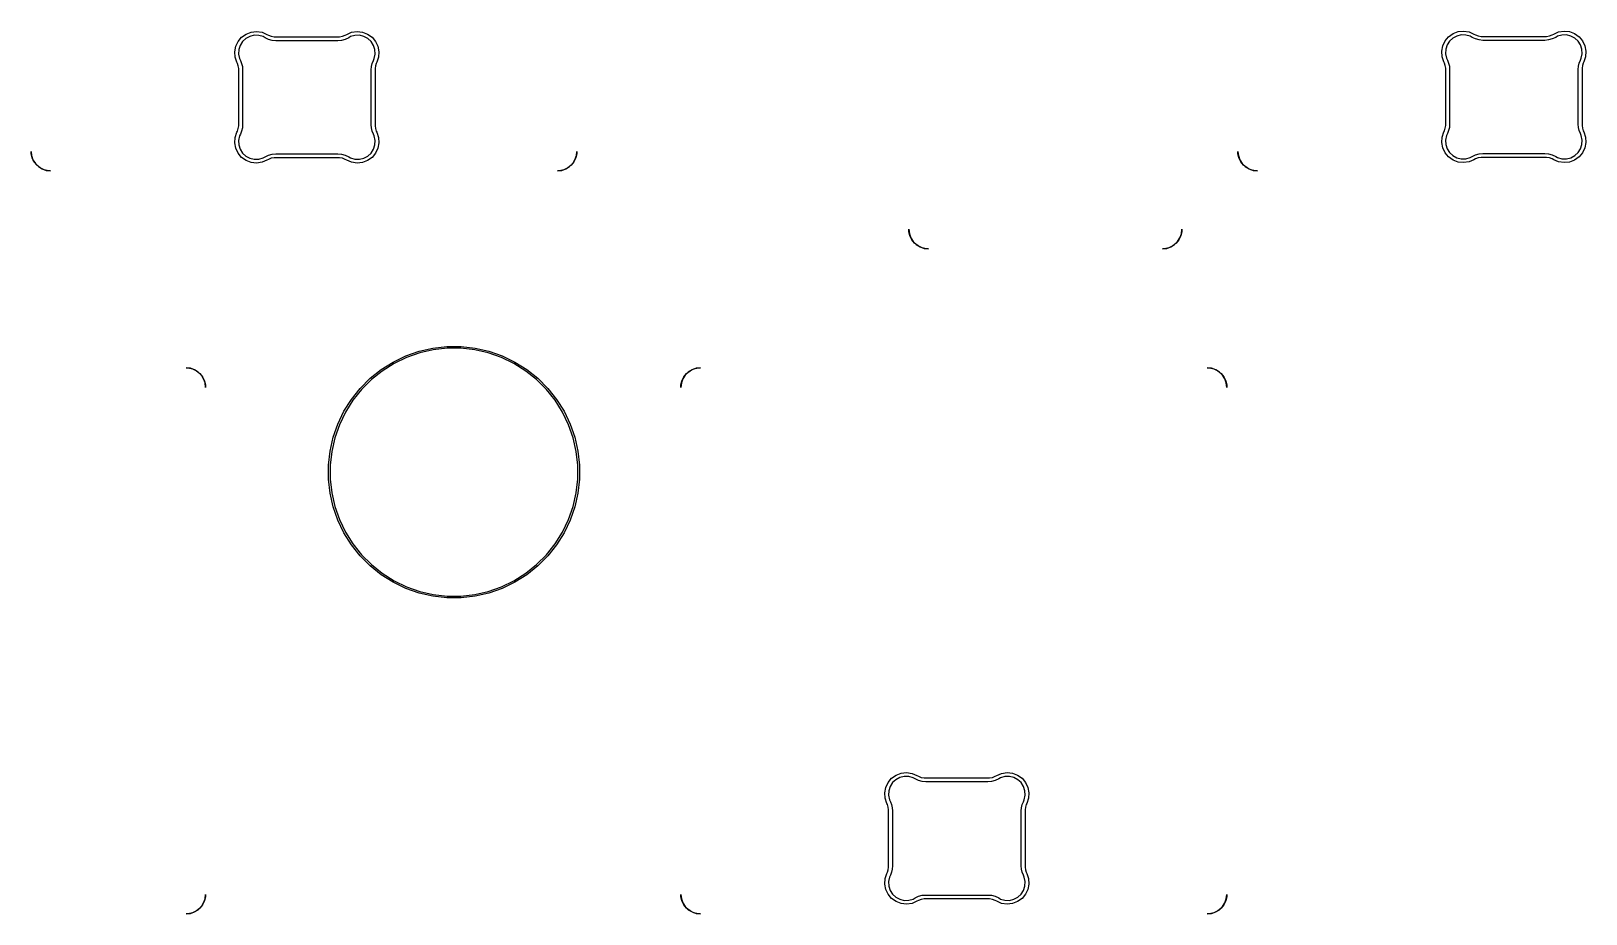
# Model space of a CAD drawing. Header units: inches. Extents: x -0.9 to 12.5, y -6 to -2.
# Drawn here: x 9.195 to 10.765, y -5.053 to -4.162 of the extents above; entities that cross this region are included whole.
import ezdxf

# ---------------------------------------------------------------- set-up
doc = ezdxf.new("R2010")
doc.units = ezdxf.units.IN
doc.header["$MEASUREMENT"] = 0
doc.layers.add('Edge.Cuts', color=40, linetype='CONTINUOUS', true_color=0xfabd2f)

msp = doc.modelspace()

# ---------------------------------------------------------------- linework, layer by layer
at = {"layer": 'Edge.Cuts', "linetype": 'CONTINUOUS'}
for p, q in [((9.4017, -4.1777), (9.4041, -4.1727)), ((9.4041, -4.1727), (9.4076, -4.1685)), ((9.4086, -4.1729), (9.4062, -4.1767)), ((9.4076, -4.1685), (9.4121, -4.1653)), ((9.412, -4.1698), (9.4086, -4.1729)), ((9.416, -4.1677), (9.412, -4.1698)), ((9.4121, -4.1653), (9.4173, -4.1633)), ((9.4204, -4.1666), (9.416, -4.1677)), ((9.4173, -4.1633), (9.4227, -4.1627)), ((9.4249, -4.1667), (9.4204, -4.1666)), ((9.4227, -4.1627), (9.4282, -4.1635)), ((9.4293, -4.1679), (9.4249, -4.1667)), ((9.4282, -4.1635), (9.4332, -4.1657)), ((9.4313, -4.1691), (9.4293, -4.1679)), ((9.4347, -4.1707), (9.4313, -4.1691)), ((9.4332, -4.1657), (9.4346, -4.1665)), ((9.4346, -4.1665), (9.4375, -4.1676)), ((9.4384, -4.1717), (9.4347, -4.1707)), ((9.4375, -4.1676), (9.4406, -4.1681)), ((9.4422, -4.172), (9.4384, -4.1717)), ((9.4406, -4.1681), (9.4422, -4.1681)), ((9.4422, -4.1681), (9.4422, -4.1681)), ((9.4422, -4.1681), (9.5047, -4.1681)), ((9.5047, -4.172), (9.4422, -4.172)), ((9.4422, -4.172), (9.4422, -4.172)), ((9.5047, -4.1681), (9.5063, -4.1681)), ((9.5085, -4.1717), (9.5047, -4.172)), ((9.5063, -4.1681), (9.5094, -4.1676)), ((9.5122, -4.1707), (9.5085, -4.1717)), ((9.5094, -4.1676), (9.5123, -4.1665)), ((9.5157, -4.1691), (9.5122, -4.1707)), ((9.5123, -4.1665), (9.5137, -4.1657)), ((9.5137, -4.1657), (9.5187, -4.1635)), ((9.5176, -4.1679), (9.5157, -4.1691)), ((9.522, -4.1667), (9.5176, -4.1679)), ((9.5187, -4.1635), (9.5242, -4.1627)), ((9.5265, -4.1666), (9.522, -4.1667)), ((9.5242, -4.1627), (9.5297, -4.1633)), ((9.5309, -4.1677), (9.5265, -4.1666)), ((9.5297, -4.1633), (9.5348, -4.1653)), ((9.535, -4.1698), (9.5309, -4.1677)), ((9.5348, -4.1653), (9.5393, -4.1685)), ((9.5383, -4.1729), (9.535, -4.1698)), ((9.5407, -4.1767), (9.5383, -4.1729)), ((9.5393, -4.1685), (9.5428, -4.1727)), ((9.5428, -4.1727), (9.5452, -4.1777)), ((10.6206, -4.1773), (10.623, -4.1723)), ((10.623, -4.1723), (10.6265, -4.1681)), ((10.6251, -4.1763), (10.6237, -4.1806)), ((10.6275, -4.1725), (10.6251, -4.1763)), ((10.6265, -4.1681), (10.631, -4.1649)), ((10.6309, -4.1694), (10.6275, -4.1725)), ((10.6349, -4.1673), (10.6309, -4.1694)), ((10.631, -4.1649), (10.6362, -4.1629)), ((10.6393, -4.1662), (10.6349, -4.1673)), ((10.6362, -4.1629), (10.6416, -4.1623)), ((10.6438, -4.1663), (10.6393, -4.1662)), ((10.6416, -4.1623), (10.6471, -4.1631)), ((10.6482, -4.1676), (10.6438, -4.1663)), ((10.6471, -4.1631), (10.6521, -4.1653)), ((10.6502, -4.1687), (10.6482, -4.1676)), ((10.6536, -4.1703), (10.6502, -4.1687)), ((10.6521, -4.1653), (10.6535, -4.1661)), ((10.6535, -4.1661), (10.6564, -4.1672)), ((10.6573, -4.1713), (10.6536, -4.1703)), ((10.6564, -4.1672), (10.6595, -4.1677)), ((10.6611, -4.1717), (10.6573, -4.1713)), ((10.6595, -4.1677), (10.6611, -4.1677)), ((10.6611, -4.1677), (10.6611, -4.1677)), ((10.6611, -4.1677), (10.7236, -4.1677)), ((10.7236, -4.1717), (10.6611, -4.1717)), ((10.6611, -4.1717), (10.6611, -4.1717)), ((10.7236, -4.1677), (10.7252, -4.1677)), ((10.7274, -4.1713), (10.7236, -4.1717)), ((10.7252, -4.1677), (10.7283, -4.1672)), ((10.7311, -4.1703), (10.7274, -4.1713)), ((10.7283, -4.1672), (10.7312, -4.1661)), ((10.7346, -4.1687), (10.7311, -4.1703)), ((10.7312, -4.1661), (10.7326, -4.1653)), ((10.7326, -4.1653), (10.7376, -4.1631)), ((10.7365, -4.1676), (10.7346, -4.1687)), ((10.7409, -4.1663), (10.7365, -4.1676)), ((10.7376, -4.1631), (10.7431, -4.1623)), ((10.7454, -4.1662), (10.7409, -4.1663)), ((10.7431, -4.1623), (10.7486, -4.1629)), ((10.7498, -4.1673), (10.7454, -4.1662)), ((10.7486, -4.1629), (10.7537, -4.1649)), ((10.7538, -4.1694), (10.7498, -4.1673)), ((10.7537, -4.1649), (10.7582, -4.1681)), ((10.7572, -4.1725), (10.7538, -4.1694)), ((10.7596, -4.1763), (10.7572, -4.1725)), ((10.7582, -4.1681), (10.7617, -4.1723)), ((10.761, -4.1806), (10.7596, -4.1763)), ((10.7617, -4.1723), (10.7641, -4.1773)), ((9.4007, -4.1831), (9.4017, -4.1777)), ((9.4011, -4.1886), (9.4007, -4.1831)), ((9.4028, -4.1938), (9.4011, -4.1886)), ((9.4048, -4.181), (9.4045, -4.1856)), ((9.4045, -4.1856), (9.4054, -4.19)), ((9.4062, -4.1767), (9.4048, -4.181)), ((9.4054, -4.19), (9.4064, -4.1921)), ((9.4064, -4.1921), (9.4075, -4.1951)), ((9.5394, -4.1951), (9.5406, -4.1921)), ((9.5406, -4.1921), (9.5415, -4.19)), ((9.5406, -4.1921), (9.5406, -4.1921)), ((9.5421, -4.181), (9.5407, -4.1767)), ((9.5415, -4.19), (9.5424, -4.1856)), ((9.5424, -4.1856), (9.5421, -4.181)), ((9.5459, -4.1886), (9.5441, -4.1938)), ((9.5452, -4.1777), (9.5462, -4.1831)), ((9.5462, -4.1831), (9.5459, -4.1886)), ((10.6196, -4.1827), (10.6206, -4.1773)), ((10.62, -4.1882), (10.6196, -4.1827)), ((10.6217, -4.1934), (10.62, -4.1882)), ((10.6237, -4.1806), (10.6234, -4.1852)), ((10.6234, -4.1852), (10.6243, -4.1896)), ((10.6243, -4.1896), (10.6253, -4.1917)), ((10.6253, -4.1917), (10.6264, -4.1947)), ((10.7583, -4.1947), (10.7595, -4.1917)), ((10.7595, -4.1917), (10.7604, -4.1896)), ((10.7595, -4.1917), (10.7595, -4.1917)), ((10.7604, -4.1896), (10.7613, -4.1852)), ((10.7613, -4.1852), (10.761, -4.1806)), ((10.7648, -4.1882), (10.763, -4.1934)), ((10.7641, -4.1773), (10.7651, -4.1827)), ((10.7651, -4.1827), (10.7648, -4.1882)), ((9.4034, -4.195), (9.4028, -4.1938)), ((9.4042, -4.1975), (9.4034, -4.195)), ((9.4046, -4.2001), (9.4042, -4.1975)), ((9.4046, -4.2015), (9.4046, -4.2001)), ((9.4046, -4.2568), (9.4046, -4.2015)), ((9.4046, -4.2015), (9.4046, -4.2015)), ((9.4075, -4.1951), (9.4083, -4.1982)), ((9.4083, -4.1982), (9.4085, -4.2015)), ((9.4085, -4.2015), (9.4085, -4.2015)), ((9.4085, -4.2015), (9.4085, -4.2568)), ((9.5384, -4.2015), (9.5387, -4.1982)), ((9.5384, -4.2568), (9.5384, -4.2015)), ((9.5384, -4.2015), (9.5384, -4.2015)), ((9.5387, -4.1982), (9.5394, -4.1951)), ((9.5428, -4.1975), (9.5424, -4.2001)), ((9.5424, -4.2001), (9.5424, -4.2015)), ((9.5424, -4.2015), (9.5424, -4.2015)), ((9.5424, -4.2015), (9.5424, -4.2568)), ((9.5435, -4.195), (9.5428, -4.1975)), ((9.5441, -4.1938), (9.5435, -4.195)), ((9.5441, -4.1938), (9.5441, -4.1938)), ((10.6223, -4.1946), (10.6217, -4.1934)), ((10.6231, -4.1971), (10.6223, -4.1946)), ((10.6235, -4.1997), (10.6231, -4.1971)), ((10.6235, -4.2011), (10.6235, -4.1997)), ((10.6235, -4.2564), (10.6235, -4.2011)), ((10.6235, -4.2011), (10.6235, -4.2011)), ((10.6264, -4.1947), (10.6272, -4.1978)), ((10.6272, -4.1978), (10.6274, -4.2011)), ((10.6274, -4.2011), (10.6274, -4.2011)), ((10.6274, -4.2011), (10.6274, -4.2564)), ((10.7573, -4.2011), (10.7576, -4.1978)), ((10.7573, -4.2564), (10.7573, -4.2011)), ((10.7573, -4.2011), (10.7573, -4.2011)), ((10.7576, -4.1978), (10.7583, -4.1947)), ((10.7617, -4.1971), (10.7613, -4.1997)), ((10.7613, -4.1997), (10.7613, -4.2011)), ((10.7613, -4.2011), (10.7613, -4.2011)), ((10.7613, -4.2011), (10.7613, -4.2564)), ((10.7624, -4.1946), (10.7617, -4.1971)), ((10.763, -4.1934), (10.7624, -4.1946)), ((10.763, -4.1934), (10.763, -4.1934)), ((9.4007, -4.2752), (9.4011, -4.2697)), ((9.4011, -4.2697), (9.4028, -4.2645)), ((9.4028, -4.2645), (9.4034, -4.2633)), ((9.4028, -4.2645), (9.4028, -4.2645)), ((9.4034, -4.2633), (9.4042, -4.2608)), ((9.4042, -4.2608), (9.4046, -4.2581)), ((9.4054, -4.2682), (9.4045, -4.2727)), ((9.4046, -4.2581), (9.4046, -4.2568)), ((9.4046, -4.2568), (9.4046, -4.2568)), ((9.4064, -4.2662), (9.4054, -4.2682)), ((9.4075, -4.2632), (9.4064, -4.2662)), ((9.4064, -4.2662), (9.4064, -4.2662)), ((9.4083, -4.26), (9.4075, -4.2632)), ((9.4085, -4.2568), (9.4083, -4.26)), ((9.4085, -4.2568), (9.4085, -4.2568)), ((9.5387, -4.26), (9.5384, -4.2568)), ((9.5394, -4.2632), (9.5387, -4.26)), ((9.5406, -4.2662), (9.5394, -4.2632)), ((9.5415, -4.2682), (9.5406, -4.2662)), ((9.5424, -4.2727), (9.5415, -4.2682)), ((9.5424, -4.2568), (9.5424, -4.2581)), ((9.5424, -4.2581), (9.5428, -4.2608)), ((9.5428, -4.2608), (9.5435, -4.2633)), ((9.5435, -4.2633), (9.5441, -4.2645)), ((9.5441, -4.2645), (9.5441, -4.2645)), ((9.5441, -4.2645), (9.5459, -4.2697)), ((9.5459, -4.2697), (9.5462, -4.2752)), ((10.6196, -4.2748), (10.62, -4.2693)), ((10.62, -4.2693), (10.6217, -4.2641)), ((10.6217, -4.2641), (10.6223, -4.2629)), ((10.6217, -4.2641), (10.6217, -4.2641)), ((10.6223, -4.2629), (10.6231, -4.2604)), ((10.6231, -4.2604), (10.6235, -4.2577)), ((10.6243, -4.2678), (10.6234, -4.2723)), ((10.6235, -4.2577), (10.6235, -4.2564)), ((10.6235, -4.2564), (10.6235, -4.2564)), ((10.6253, -4.2658), (10.6243, -4.2678)), ((10.6264, -4.2628), (10.6253, -4.2658)), ((10.6253, -4.2658), (10.6253, -4.2658)), ((10.6272, -4.2596), (10.6264, -4.2628)), ((10.6274, -4.2564), (10.6272, -4.2596)), ((10.6274, -4.2564), (10.6274, -4.2564)), ((10.7576, -4.2596), (10.7573, -4.2564)), ((10.7583, -4.2628), (10.7576, -4.2596)), ((10.7595, -4.2658), (10.7583, -4.2628)), ((10.7604, -4.2678), (10.7595, -4.2658)), ((10.7613, -4.2723), (10.7604, -4.2678)), ((10.7613, -4.2564), (10.7613, -4.2577)), ((10.7613, -4.2577), (10.7617, -4.2604)), ((10.7617, -4.2604), (10.7624, -4.2629)), ((10.7624, -4.2629), (10.763, -4.2641)), ((10.763, -4.2641), (10.763, -4.2641)), ((10.763, -4.2641), (10.7648, -4.2693)), ((10.7648, -4.2693), (10.7651, -4.2748)), ((9.195, -4.2859), (9.195, -4.2837)), ((9.195, -4.2837), (9.1955, -4.288)), ((9.196, -4.2902), (9.195, -4.2859)), ((9.4017, -4.2806), (9.4007, -4.2752)), ((9.4041, -4.2856), (9.4017, -4.2806)), ((9.4076, -4.2898), (9.4041, -4.2856)), ((9.4045, -4.2727), (9.4048, -4.2772)), ((9.4048, -4.2772), (9.4062, -4.2815)), ((9.4062, -4.2815), (9.4086, -4.2854)), ((9.4086, -4.2854), (9.412, -4.2884)), ((9.4384, -4.2866), (9.4422, -4.2862)), ((9.4422, -4.2862), (9.5047, -4.2862)), ((9.5047, -4.2862), (9.5085, -4.2866)), ((9.535, -4.2884), (9.5383, -4.2854)), ((9.5383, -4.2854), (9.5407, -4.2815)), ((9.5428, -4.2856), (9.5393, -4.2898)), ((9.5407, -4.2815), (9.5421, -4.2772)), ((9.5421, -4.2772), (9.5424, -4.2727)), ((9.5452, -4.2806), (9.5428, -4.2856)), ((9.5462, -4.2752), (9.5452, -4.2806)), ((9.7462, -4.2859), (9.7452, -4.2902)), ((9.7457, -4.288), (9.7462, -4.2837)), ((9.7462, -4.2837), (9.7462, -4.2859)), ((10.4137, -4.2859), (10.4137, -4.2837)), ((10.4137, -4.2837), (10.4142, -4.288)), ((10.4147, -4.2902), (10.4137, -4.2859)), ((10.6206, -4.2802), (10.6196, -4.2748)), ((10.623, -4.2852), (10.6206, -4.2802)), ((10.6265, -4.2894), (10.623, -4.2852)), ((10.6234, -4.2723), (10.6237, -4.2768)), ((10.6237, -4.2768), (10.6251, -4.2811)), ((10.6251, -4.2811), (10.6275, -4.285)), ((10.6275, -4.285), (10.6309, -4.288)), ((10.6536, -4.2872), (10.6573, -4.2862)), ((10.6573, -4.2862), (10.6611, -4.2858)), ((10.6611, -4.2858), (10.7236, -4.2858)), ((10.7236, -4.2858), (10.7274, -4.2862)), ((10.7274, -4.2862), (10.7311, -4.2872)), ((10.7538, -4.288), (10.7572, -4.285)), ((10.7572, -4.285), (10.7596, -4.2811)), ((10.7617, -4.2852), (10.7582, -4.2894)), ((10.7596, -4.2811), (10.761, -4.2768)), ((10.761, -4.2768), (10.7613, -4.2723)), ((10.7641, -4.2802), (10.7617, -4.2852)), ((10.7651, -4.2748), (10.7641, -4.2802)), ((9.1955, -4.288), (9.1969, -4.2922)), ((9.1979, -4.2942), (9.196, -4.2902)), ((9.1969, -4.2922), (9.1993, -4.2959)), ((9.2007, -4.2977), (9.1979, -4.2942)), ((9.1993, -4.2959), (9.2024, -4.2991)), ((9.2041, -4.3004), (9.2007, -4.2977)), ((9.2024, -4.2991), (9.2061, -4.3014)), ((9.2081, -4.3024), (9.2041, -4.3004)), ((9.2061, -4.3014), (9.2103, -4.3029)), ((9.4121, -4.293), (9.4076, -4.2898)), ((9.412, -4.2884), (9.416, -4.2906)), ((9.4173, -4.2949), (9.4121, -4.293)), ((9.416, -4.2906), (9.4204, -4.2916)), ((9.4227, -4.2955), (9.4173, -4.2949)), ((9.4204, -4.2916), (9.4249, -4.2915)), ((9.4282, -4.2947), (9.4227, -4.2955)), ((9.4249, -4.2915), (9.4293, -4.2903)), ((9.4332, -4.2926), (9.4282, -4.2947)), ((9.4293, -4.2903), (9.4313, -4.2892)), ((9.4313, -4.2892), (9.4347, -4.2876)), ((9.4313, -4.2892), (9.4313, -4.2892)), ((9.4346, -4.2918), (9.4332, -4.2926)), ((9.4332, -4.2926), (9.4332, -4.2926)), ((9.4375, -4.2907), (9.4346, -4.2918)), ((9.4347, -4.2876), (9.4384, -4.2866)), ((9.4406, -4.2902), (9.4375, -4.2907)), ((9.4422, -4.2902), (9.4406, -4.2902)), ((9.5047, -4.2902), (9.4422, -4.2902)), ((9.5063, -4.2902), (9.5047, -4.2902)), ((9.5094, -4.2907), (9.5063, -4.2902)), ((9.5085, -4.2866), (9.5122, -4.2876)), ((9.5123, -4.2918), (9.5094, -4.2907)), ((9.5122, -4.2876), (9.5157, -4.2892)), ((9.5137, -4.2926), (9.5123, -4.2918)), ((9.5187, -4.2947), (9.5137, -4.2926)), ((9.5157, -4.2892), (9.5176, -4.2903)), ((9.5176, -4.2903), (9.522, -4.2915)), ((9.5242, -4.2955), (9.5187, -4.2947)), ((9.522, -4.2915), (9.5265, -4.2916)), ((9.5297, -4.2949), (9.5242, -4.2955)), ((9.5265, -4.2916), (9.5309, -4.2906)), ((9.5348, -4.293), (9.5297, -4.2949)), ((9.5309, -4.2906), (9.535, -4.2884)), ((9.5393, -4.2898), (9.5348, -4.293)), ((9.7309, -4.3029), (9.735, -4.3014)), ((9.737, -4.3004), (9.733, -4.3024)), ((9.735, -4.3014), (9.7387, -4.2991)), ((9.7405, -4.2977), (9.737, -4.3004)), ((9.7387, -4.2991), (9.7419, -4.2959)), ((9.7432, -4.2942), (9.7405, -4.2977)), ((9.7419, -4.2959), (9.7442, -4.2922)), ((9.7452, -4.2902), (9.7432, -4.2942)), ((9.7442, -4.2922), (9.7457, -4.288)), ((10.4142, -4.288), (10.4157, -4.2922)), ((10.4166, -4.2942), (10.4147, -4.2902)), ((10.4157, -4.2922), (10.418, -4.2959)), ((10.4194, -4.2977), (10.4166, -4.2942)), ((10.418, -4.2959), (10.4211, -4.2991)), ((10.4229, -4.3004), (10.4194, -4.2977)), ((10.4211, -4.2991), (10.4249, -4.3014)), ((10.4269, -4.3024), (10.4229, -4.3004)), ((10.4249, -4.3014), (10.429, -4.3029)), ((10.631, -4.2926), (10.6265, -4.2894)), ((10.6309, -4.288), (10.6349, -4.2902)), ((10.6362, -4.2945), (10.631, -4.2926)), ((10.6349, -4.2902), (10.6393, -4.2912)), ((10.6416, -4.2951), (10.6362, -4.2945)), ((10.6393, -4.2912), (10.6438, -4.2912)), ((10.6471, -4.2943), (10.6416, -4.2951)), ((10.6438, -4.2912), (10.6482, -4.2899)), ((10.6521, -4.2922), (10.6471, -4.2943)), ((10.6482, -4.2899), (10.6502, -4.2888)), ((10.6502, -4.2888), (10.6536, -4.2872)), ((10.6502, -4.2888), (10.6502, -4.2888)), ((10.6535, -4.2914), (10.6521, -4.2922)), ((10.6521, -4.2922), (10.6521, -4.2922)), ((10.6564, -4.2903), (10.6535, -4.2914)), ((10.6595, -4.2898), (10.6564, -4.2903)), ((10.6611, -4.2898), (10.6595, -4.2898)), ((10.7236, -4.2898), (10.6611, -4.2898)), ((10.7252, -4.2898), (10.7236, -4.2898)), ((10.7283, -4.2903), (10.7252, -4.2898)), ((10.7312, -4.2914), (10.7283, -4.2903)), ((10.7311, -4.2872), (10.7346, -4.2888)), ((10.7326, -4.2922), (10.7312, -4.2914)), ((10.7376, -4.2943), (10.7326, -4.2922)), ((10.7346, -4.2888), (10.7365, -4.2899)), ((10.7365, -4.2899), (10.7409, -4.2912)), ((10.7431, -4.2951), (10.7376, -4.2943)), ((10.7409, -4.2912), (10.7454, -4.2912)), ((10.7486, -4.2945), (10.7431, -4.2951)), ((10.7454, -4.2912), (10.7498, -4.2902)), ((10.7537, -4.2926), (10.7486, -4.2945)), ((10.7498, -4.2902), (10.7538, -4.288)), ((10.7582, -4.2894), (10.7537, -4.2926)), ((9.2124, -4.3033), (9.2081, -4.3024)), ((9.2103, -4.3029), (9.2147, -4.3033)), ((9.2147, -4.3033), (9.2124, -4.3033)), ((9.7265, -4.3033), (9.7309, -4.3029)), ((9.7287, -4.3033), (9.7265, -4.3033)), ((9.733, -4.3024), (9.7287, -4.3033)), ((10.4312, -4.3033), (10.4269, -4.3024)), ((10.429, -4.3029), (10.4334, -4.3033)), ((10.4334, -4.3033), (10.4312, -4.3033)), ((10.0815, -4.3646), (10.0815, -4.3624)), ((10.0815, -4.3624), (10.082, -4.3668)), ((10.0825, -4.3689), (10.0815, -4.3646)), ((10.3571, -4.3646), (10.3561, -4.3689)), ((10.3566, -4.3668), (10.3571, -4.3624)), ((10.3571, -4.3624), (10.3571, -4.3646)), ((10.082, -4.3668), (10.0835, -4.3709)), ((10.0844, -4.3729), (10.0825, -4.3689)), ((10.0835, -4.3709), (10.0858, -4.3747)), ((10.0872, -4.3764), (10.0844, -4.3729)), ((10.0858, -4.3747), (10.0889, -4.3778)), ((10.0907, -4.3792), (10.0872, -4.3764)), ((10.0889, -4.3778), (10.0927, -4.3801)), ((10.0947, -4.3811), (10.0907, -4.3792)), ((10.0927, -4.3801), (10.0968, -4.3816)), ((10.3418, -4.3816), (10.346, -4.3801)), ((10.348, -4.3792), (10.344, -4.3811)), ((10.346, -4.3801), (10.3497, -4.3778)), ((10.3514, -4.3764), (10.348, -4.3792)), ((10.3497, -4.3778), (10.3528, -4.3747)), ((10.3542, -4.3729), (10.3514, -4.3764)), ((10.3528, -4.3747), (10.3552, -4.3709)), ((10.3561, -4.3689), (10.3542, -4.3729)), ((10.3552, -4.3709), (10.3566, -4.3668)), ((10.099, -4.3821), (10.0947, -4.3811)), ((10.0968, -4.3816), (10.1012, -4.3821)), ((10.1012, -4.3821), (10.099, -4.3821)), ((10.3374, -4.3821), (10.3418, -4.3816)), ((10.3396, -4.3821), (10.3374, -4.3821)), ((10.344, -4.3811), (10.3396, -4.3821)), ((9.5606, -4.4964), (9.5735, -4.4902)), ((9.5735, -4.4902), (9.5869, -4.4855)), ((9.5874, -4.4872), (9.5741, -4.4918)), ((9.5869, -4.4855), (9.6008, -4.4823)), ((9.6011, -4.4841), (9.5874, -4.4872)), ((9.6008, -4.4823), (9.6149, -4.4807)), ((9.615, -4.4825), (9.6011, -4.4841)), ((9.6149, -4.4807), (9.6292, -4.4807)), ((9.6291, -4.4825), (9.615, -4.4825)), ((9.643, -4.4841), (9.6291, -4.4825)), ((9.6292, -4.4807), (9.6433, -4.4823)), ((9.6567, -4.4872), (9.643, -4.4841)), ((9.6433, -4.4823), (9.6572, -4.4855)), ((9.67, -4.4918), (9.6567, -4.4872)), ((9.6572, -4.4855), (9.6706, -4.4902)), ((9.6706, -4.4902), (9.6835, -4.4964)), ((9.3559, -4.5027), (9.3515, -4.5022)), ((9.3515, -4.5022), (9.3537, -4.5022)), ((9.3537, -4.5022), (9.358, -4.5032)), ((9.36, -4.5041), (9.3559, -4.5027)), ((9.358, -4.5032), (9.362, -4.5051)), ((9.3637, -4.5065), (9.36, -4.5041)), ((9.362, -4.5051), (9.3655, -4.5078)), ((9.5374, -4.5128), (9.5486, -4.5039)), ((9.5496, -4.5054), (9.5386, -4.5141)), ((9.5486, -4.5039), (9.5606, -4.4964)), ((9.5615, -4.4979), (9.5496, -4.5054)), ((9.5741, -4.4918), (9.5615, -4.4979)), ((9.6826, -4.4979), (9.67, -4.4918)), ((9.6945, -4.5054), (9.6826, -4.4979)), ((9.6835, -4.4964), (9.6955, -4.5039)), ((9.7055, -4.5141), (9.6945, -4.5054)), ((9.6955, -4.5039), (9.7067, -4.5128)), ((9.8569, -4.5078), (9.8604, -4.5051)), ((9.8624, -4.5041), (9.8586, -4.5065)), ((9.8604, -4.5051), (9.8644, -4.5032)), ((9.8665, -4.5027), (9.8624, -4.5041)), ((9.8644, -4.5032), (9.8687, -4.5022)), ((9.8709, -4.5022), (9.8665, -4.5027)), ((9.8687, -4.5022), (9.8709, -4.5022)), ((10.3871, -4.5027), (10.3827, -4.5022)), ((10.3827, -4.5022), (10.3849, -4.5022)), ((10.3849, -4.5022), (10.3893, -4.5032)), ((10.3913, -4.5041), (10.3871, -4.5027)), ((10.3893, -4.5032), (10.3933, -4.5051)), ((10.395, -4.5065), (10.3913, -4.5041)), ((10.3933, -4.5051), (10.3967, -4.5078)), ((9.3669, -4.5096), (9.3637, -4.5065)), ((9.3655, -4.5078), (9.3682, -4.5113)), ((9.3692, -4.5133), (9.3669, -4.5096)), ((9.3682, -4.5113), (9.3702, -4.5153)), ((9.3707, -4.5175), (9.3692, -4.5133)), ((9.3702, -4.5153), (9.3712, -4.5196)), ((9.3712, -4.5219), (9.3707, -4.5175)), ((9.3712, -4.5196), (9.3712, -4.5219)), ((9.5274, -4.5229), (9.5374, -4.5128)), ((9.5386, -4.5141), (9.5287, -4.5241)), ((9.7154, -4.5241), (9.7055, -4.5141)), ((9.7067, -4.5128), (9.7167, -4.5229)), ((9.8512, -4.5196), (9.8522, -4.5153)), ((9.8517, -4.5175), (9.8512, -4.5219)), ((9.8512, -4.5219), (9.8512, -4.5196)), ((9.8532, -4.5133), (9.8517, -4.5175)), ((9.8522, -4.5153), (9.8541, -4.5113)), ((9.8555, -4.5096), (9.8532, -4.5133)), ((9.8541, -4.5113), (9.8569, -4.5078)), ((9.8586, -4.5065), (9.8555, -4.5096)), ((10.3981, -4.5096), (10.395, -4.5065)), ((10.3967, -4.5078), (10.3995, -4.5113)), ((10.4005, -4.5133), (10.3981, -4.5096)), ((10.3995, -4.5113), (10.4014, -4.5153)), ((10.4019, -4.5175), (10.4005, -4.5133)), ((10.4014, -4.5153), (10.4024, -4.5196)), ((10.4024, -4.5219), (10.4019, -4.5175)), ((10.4024, -4.5196), (10.4024, -4.5219)), ((9.5109, -4.5461), (9.5185, -4.534)), ((9.5199, -4.535), (9.5125, -4.5469)), ((9.5185, -4.534), (9.5274, -4.5229)), ((9.5287, -4.5241), (9.5199, -4.535)), ((9.7242, -4.535), (9.7154, -4.5241)), ((9.7167, -4.5229), (9.7256, -4.534)), ((9.7316, -4.5469), (9.7242, -4.535)), ((9.7256, -4.534), (9.7332, -4.5461)), ((9.5047, -4.5589), (9.5109, -4.5461)), ((9.5125, -4.5469), (9.5064, -4.5596)), ((9.7377, -4.5596), (9.7316, -4.5469)), ((9.7332, -4.5461), (9.7394, -4.5589)), ((9.5, -4.5723), (9.5047, -4.5589)), ((9.5064, -4.5596), (9.5017, -4.5728)), ((9.7424, -4.5728), (9.7377, -4.5596)), ((9.7394, -4.5589), (9.7441, -4.5723)), ((9.4969, -4.5862), (9.5, -4.5723)), ((9.5017, -4.5728), (9.4986, -4.5865)), ((9.7455, -4.5865), (9.7424, -4.5728)), ((9.7441, -4.5723), (9.7472, -4.5862)), ((9.4953, -4.6004), (9.4969, -4.5862)), ((9.4953, -4.6005), (9.4953, -4.6004)), ((9.4953, -4.6146), (9.4953, -4.6005)), ((9.4986, -4.5865), (9.497, -4.6005)), ((9.497, -4.6005), (9.497, -4.6145)), ((9.747, -4.6005), (9.7455, -4.5865)), ((9.747, -4.6145), (9.747, -4.6005)), ((9.7472, -4.5862), (9.7488, -4.6004)), ((9.7488, -4.6004), (9.7488, -4.6146)), ((9.4969, -4.6287), (9.4953, -4.6146)), ((9.497, -4.6145), (9.4986, -4.6285)), ((9.7455, -4.6285), (9.747, -4.6145)), ((9.7488, -4.6146), (9.7472, -4.6287)), ((9.5, -4.6426), (9.4969, -4.6287)), ((9.4986, -4.6285), (9.5017, -4.6421)), ((9.7424, -4.6421), (9.7455, -4.6285)), ((9.7472, -4.6287), (9.7441, -4.6426)), ((9.5047, -4.6561), (9.5, -4.6426)), ((9.5017, -4.6421), (9.5064, -4.6554)), ((9.7377, -4.6554), (9.7424, -4.6421)), ((9.7441, -4.6426), (9.7394, -4.6561)), ((9.5109, -4.6689), (9.5047, -4.6561)), ((9.5064, -4.6554), (9.5125, -4.668)), ((9.7316, -4.668), (9.7377, -4.6554)), ((9.7394, -4.6561), (9.7332, -4.6689)), ((9.5185, -4.681), (9.5109, -4.6689)), ((9.5125, -4.668), (9.5199, -4.6799)), ((9.7242, -4.6799), (9.7316, -4.668)), ((9.7332, -4.6689), (9.7256, -4.681)), ((9.5274, -4.6921), (9.5185, -4.681)), ((9.5199, -4.6799), (9.5287, -4.6909)), ((9.5374, -4.7022), (9.5274, -4.6921)), ((9.5287, -4.6909), (9.5386, -4.7008)), ((9.7055, -4.7008), (9.7154, -4.6909)), ((9.7167, -4.6921), (9.7067, -4.7022)), ((9.7154, -4.6909), (9.7242, -4.6799)), ((9.7256, -4.681), (9.7167, -4.6921)), ((9.5486, -4.711), (9.5374, -4.7022)), ((9.5386, -4.7008), (9.5496, -4.7096)), ((9.5496, -4.7096), (9.5615, -4.7171)), ((9.6826, -4.7171), (9.6945, -4.7096)), ((9.6945, -4.7096), (9.7055, -4.7008)), ((9.7067, -4.7022), (9.6955, -4.711)), ((9.5606, -4.7186), (9.5486, -4.711)), ((9.5735, -4.7248), (9.5606, -4.7186)), ((9.5615, -4.7171), (9.5741, -4.7231)), ((9.5869, -4.7295), (9.5735, -4.7248)), ((9.5741, -4.7231), (9.5874, -4.7278)), ((9.6567, -4.7278), (9.67, -4.7231)), ((9.6706, -4.7248), (9.6572, -4.7295)), ((9.67, -4.7231), (9.6826, -4.7171)), ((9.6835, -4.7186), (9.6706, -4.7248)), ((9.6955, -4.711), (9.6835, -4.7186)), ((9.6008, -4.7327), (9.5869, -4.7295)), ((9.5874, -4.7278), (9.6011, -4.7309)), ((9.6149, -4.7342), (9.6008, -4.7327)), ((9.6011, -4.7309), (9.615, -4.7325)), ((9.6292, -4.7342), (9.6149, -4.7342)), ((9.615, -4.7325), (9.6291, -4.7325)), ((9.6291, -4.7325), (9.643, -4.7309)), ((9.6433, -4.7327), (9.6292, -4.7342)), ((9.643, -4.7309), (9.6567, -4.7278)), ((9.6572, -4.7295), (9.6433, -4.7327)), ((10.064, -4.9165), (10.0685, -4.9133)), ((10.0685, -4.9133), (10.0737, -4.9114)), ((10.0737, -4.9114), (10.0791, -4.9108)), ((10.0791, -4.9108), (10.0846, -4.9116)), ((10.0846, -4.9116), (10.0896, -4.9137)), ((10.0896, -4.9137), (10.091, -4.9145)), ((10.091, -4.9145), (10.0939, -4.9156)), ((10.1658, -4.9156), (10.1687, -4.9145)), ((10.1687, -4.9145), (10.1701, -4.9137)), ((10.1701, -4.9137), (10.1751, -4.9116)), ((10.1751, -4.9116), (10.1806, -4.9108)), ((10.1806, -4.9108), (10.1861, -4.9114)), ((10.1861, -4.9114), (10.1912, -4.9133)), ((10.1912, -4.9133), (10.1957, -4.9165)), ((10.0571, -4.9311), (10.0581, -4.9257)), ((10.0581, -4.9257), (10.0605, -4.9207)), ((10.0605, -4.9207), (10.064, -4.9165)), ((10.0612, -4.9291), (10.0609, -4.9336)), ((10.0626, -4.9248), (10.0612, -4.9291)), ((10.065, -4.9209), (10.0626, -4.9248)), ((10.0684, -4.9179), (10.065, -4.9209)), ((10.0724, -4.9157), (10.0684, -4.9179)), ((10.0768, -4.9147), (10.0724, -4.9157)), ((10.0813, -4.9148), (10.0768, -4.9147)), ((10.0857, -4.916), (10.0813, -4.9148)), ((10.0877, -4.9171), (10.0857, -4.916)), ((10.0911, -4.9187), (10.0877, -4.9171)), ((10.0948, -4.9197), (10.0911, -4.9187)), ((10.0939, -4.9156), (10.097, -4.9161)), ((10.0986, -4.9201), (10.0948, -4.9197)), ((10.097, -4.9161), (10.0986, -4.9161)), ((10.0986, -4.9161), (10.0986, -4.9161)), ((10.0986, -4.9161), (10.1611, -4.9161)), ((10.1611, -4.9201), (10.0986, -4.9201)), ((10.0986, -4.9201), (10.0986, -4.9201)), ((10.1611, -4.9161), (10.1627, -4.9161)), ((10.1649, -4.9197), (10.1611, -4.9201)), ((10.1627, -4.9161), (10.1658, -4.9156)), ((10.1686, -4.9187), (10.1649, -4.9197)), ((10.1721, -4.9171), (10.1686, -4.9187)), ((10.174, -4.916), (10.1721, -4.9171)), ((10.1784, -4.9148), (10.174, -4.916)), ((10.1829, -4.9147), (10.1784, -4.9148)), ((10.1873, -4.9157), (10.1829, -4.9147)), ((10.1913, -4.9179), (10.1873, -4.9157)), ((10.1947, -4.9209), (10.1913, -4.9179)), ((10.1971, -4.9248), (10.1947, -4.9209)), ((10.1957, -4.9165), (10.1992, -4.9207)), ((10.1985, -4.9291), (10.1971, -4.9248)), ((10.1988, -4.9336), (10.1985, -4.9291)), ((10.1992, -4.9207), (10.2016, -4.9257)), ((10.2016, -4.9257), (10.2026, -4.9311)), ((10.0575, -4.9366), (10.0571, -4.9311)), ((10.0592, -4.9418), (10.0575, -4.9366)), ((10.0598, -4.943), (10.0592, -4.9418)), ((10.0606, -4.9455), (10.0598, -4.943)), ((10.061, -4.9482), (10.0606, -4.9455)), ((10.0609, -4.9336), (10.0618, -4.9381)), ((10.0618, -4.9381), (10.0628, -4.9401)), ((10.0628, -4.9401), (10.0639, -4.9431)), ((10.0639, -4.9431), (10.0647, -4.9463)), ((10.1951, -4.9463), (10.1958, -4.9431)), ((10.1958, -4.9431), (10.197, -4.9401)), ((10.197, -4.9401), (10.1979, -4.9381)), ((10.197, -4.9401), (10.197, -4.9401)), ((10.1979, -4.9381), (10.1988, -4.9336)), ((10.1992, -4.9455), (10.1988, -4.9482)), ((10.1999, -4.943), (10.1992, -4.9455)), ((10.2005, -4.9418), (10.1999, -4.943)), ((10.2023, -4.9366), (10.2005, -4.9418)), ((10.2005, -4.9418), (10.2005, -4.9418)), ((10.2026, -4.9311), (10.2023, -4.9366)), ((10.061, -4.9495), (10.061, -4.9482)), ((10.061, -5.0048), (10.061, -4.9495)), ((10.061, -4.9495), (10.061, -4.9495)), ((10.0647, -4.9463), (10.0649, -4.9495)), ((10.0649, -4.9495), (10.0649, -4.9495)), ((10.0649, -4.9495), (10.0649, -5.0048)), ((10.1948, -4.9495), (10.1951, -4.9463)), ((10.1948, -5.0048), (10.1948, -4.9495)), ((10.1948, -4.9495), (10.1948, -4.9495)), ((10.1988, -4.9482), (10.1988, -4.9495)), ((10.1988, -4.9495), (10.1988, -4.9495)), ((10.1988, -4.9495), (10.1988, -5.0048)), ((10.0606, -5.0088), (10.061, -5.0062)), ((10.061, -5.0062), (10.061, -5.0048)), ((10.061, -5.0048), (10.061, -5.0048)), ((10.0647, -5.0081), (10.0639, -5.0112)), ((10.0649, -5.0048), (10.0647, -5.0081)), ((10.0649, -5.0048), (10.0649, -5.0048)), ((10.1951, -5.0081), (10.1948, -5.0048)), ((10.1958, -5.0112), (10.1951, -5.0081)), ((10.1988, -5.0048), (10.1988, -5.0062)), ((10.1988, -5.0062), (10.1992, -5.0088)), ((10.0571, -5.0232), (10.0575, -5.0177)), ((10.0581, -5.0286), (10.0571, -5.0232)), ((10.0575, -5.0177), (10.0592, -5.0125)), ((10.0592, -5.0125), (10.0598, -5.0113)), ((10.0592, -5.0125), (10.0592, -5.0125)), ((10.0598, -5.0113), (10.0606, -5.0088)), ((10.0618, -5.0163), (10.0609, -5.0207)), ((10.0609, -5.0207), (10.0612, -5.0253)), ((10.0628, -5.0142), (10.0618, -5.0163)), ((10.0639, -5.0112), (10.0628, -5.0142)), ((10.0628, -5.0142), (10.0628, -5.0142)), ((10.197, -5.0142), (10.1958, -5.0112)), ((10.1979, -5.0163), (10.197, -5.0142)), ((10.1988, -5.0207), (10.1979, -5.0163)), ((10.1985, -5.0253), (10.1988, -5.0207)), ((10.1992, -5.0088), (10.1999, -5.0113)), ((10.1999, -5.0113), (10.2005, -5.0125)), ((10.2005, -5.0125), (10.2005, -5.0125)), ((10.2005, -5.0125), (10.2023, -5.0177)), ((10.2026, -5.0232), (10.2016, -5.0286)), ((10.2023, -5.0177), (10.2026, -5.0232)), ((9.3692, -5.0422), (9.3707, -5.038)), ((9.3712, -5.0359), (9.3702, -5.0402)), ((9.3707, -5.038), (9.3712, -5.0337)), ((9.3712, -5.0337), (9.3712, -5.0359)), ((9.8512, -5.0359), (9.8512, -5.0337)), ((9.8512, -5.0337), (9.8517, -5.038)), ((9.8522, -5.0402), (9.8512, -5.0359)), ((9.8517, -5.038), (9.8532, -5.0422)), ((10.0605, -5.0336), (10.0581, -5.0286)), ((10.064, -5.0378), (10.0605, -5.0336)), ((10.0612, -5.0253), (10.0626, -5.0296)), ((10.0626, -5.0296), (10.065, -5.0334)), ((10.0685, -5.041), (10.064, -5.0378)), ((10.065, -5.0334), (10.0684, -5.0365)), ((10.0684, -5.0365), (10.0724, -5.0386)), ((10.0724, -5.0386), (10.0768, -5.0397)), ((10.0768, -5.0397), (10.0813, -5.0396)), ((10.0813, -5.0396), (10.0857, -5.0384)), ((10.0857, -5.0384), (10.0877, -5.0372)), ((10.0877, -5.0372), (10.0911, -5.0356)), ((10.0877, -5.0372), (10.0877, -5.0372)), ((10.091, -5.0398), (10.0896, -5.0406)), ((10.0939, -5.0387), (10.091, -5.0398)), ((10.0911, -5.0356), (10.0948, -5.0346)), ((10.097, -5.0382), (10.0939, -5.0387)), ((10.0948, -5.0346), (10.0986, -5.0343)), ((10.0986, -5.0382), (10.097, -5.0382)), ((10.0986, -5.0343), (10.1611, -5.0343)), ((10.1611, -5.0382), (10.0986, -5.0382)), ((10.1611, -5.0343), (10.1649, -5.0346)), ((10.1627, -5.0382), (10.1611, -5.0382)), ((10.1658, -5.0387), (10.1627, -5.0382)), ((10.1649, -5.0346), (10.1686, -5.0356)), ((10.1687, -5.0398), (10.1658, -5.0387)), ((10.1686, -5.0356), (10.1721, -5.0372)), ((10.1701, -5.0406), (10.1687, -5.0398)), ((10.1721, -5.0372), (10.174, -5.0384)), ((10.174, -5.0384), (10.1784, -5.0396)), ((10.1784, -5.0396), (10.1829, -5.0397)), ((10.1829, -5.0397), (10.1873, -5.0386)), ((10.1873, -5.0386), (10.1913, -5.0365)), ((10.1957, -5.0378), (10.1912, -5.041)), ((10.1913, -5.0365), (10.1947, -5.0334)), ((10.1947, -5.0334), (10.1971, -5.0296)), ((10.1992, -5.0336), (10.1957, -5.0378)), ((10.1971, -5.0296), (10.1985, -5.0253)), ((10.2016, -5.0286), (10.1992, -5.0336)), ((10.4005, -5.0422), (10.4019, -5.038)), ((10.4024, -5.0359), (10.4014, -5.0402)), ((10.4019, -5.038), (10.4024, -5.0337)), ((10.4024, -5.0337), (10.4024, -5.0359)), ((9.3515, -5.0533), (9.3559, -5.0529)), ((9.3537, -5.0533), (9.3515, -5.0533)), ((9.358, -5.0524), (9.3537, -5.0533)), ((9.3559, -5.0529), (9.36, -5.0514)), ((9.362, -5.0504), (9.358, -5.0524)), ((9.36, -5.0514), (9.3637, -5.0491)), ((9.3655, -5.0477), (9.362, -5.0504)), ((9.3637, -5.0491), (9.3669, -5.0459)), ((9.3682, -5.0442), (9.3655, -5.0477)), ((9.3669, -5.0459), (9.3692, -5.0422)), ((9.3702, -5.0402), (9.3682, -5.0442)), ((9.8541, -5.0442), (9.8522, -5.0402)), ((9.8532, -5.0422), (9.8555, -5.0459)), ((9.8569, -5.0477), (9.8541, -5.0442)), ((9.8555, -5.0459), (9.8586, -5.0491)), ((9.8604, -5.0504), (9.8569, -5.0477)), ((9.8586, -5.0491), (9.8624, -5.0514)), ((9.8644, -5.0524), (9.8604, -5.0504)), ((9.8624, -5.0514), (9.8665, -5.0529)), ((9.8687, -5.0533), (9.8644, -5.0524)), ((9.8665, -5.0529), (9.8709, -5.0533)), ((9.8709, -5.0533), (9.8687, -5.0533)), ((10.0737, -5.043), (10.0685, -5.041)), ((10.0791, -5.0436), (10.0737, -5.043)), ((10.0846, -5.0428), (10.0791, -5.0436)), ((10.0896, -5.0406), (10.0846, -5.0428)), ((10.0896, -5.0406), (10.0896, -5.0406)), ((10.1751, -5.0428), (10.1701, -5.0406)), ((10.1806, -5.0436), (10.1751, -5.0428)), ((10.1861, -5.043), (10.1806, -5.0436)), ((10.1912, -5.041), (10.1861, -5.043)), ((10.3827, -5.0533), (10.3871, -5.0529)), ((10.3849, -5.0533), (10.3827, -5.0533)), ((10.3893, -5.0524), (10.3849, -5.0533)), ((10.3871, -5.0529), (10.3913, -5.0514)), ((10.3933, -5.0504), (10.3893, -5.0524)), ((10.3913, -5.0514), (10.395, -5.0491)), ((10.3967, -5.0477), (10.3933, -5.0504)), ((10.395, -5.0491), (10.3981, -5.0459)), ((10.3995, -5.0442), (10.3967, -5.0477)), ((10.3981, -5.0459), (10.4005, -5.0422)), ((10.4014, -5.0402), (10.3995, -5.0442))]:
    msp.add_line(p, q, dxfattribs=at)

doc.saveas('drawing.dxf')
